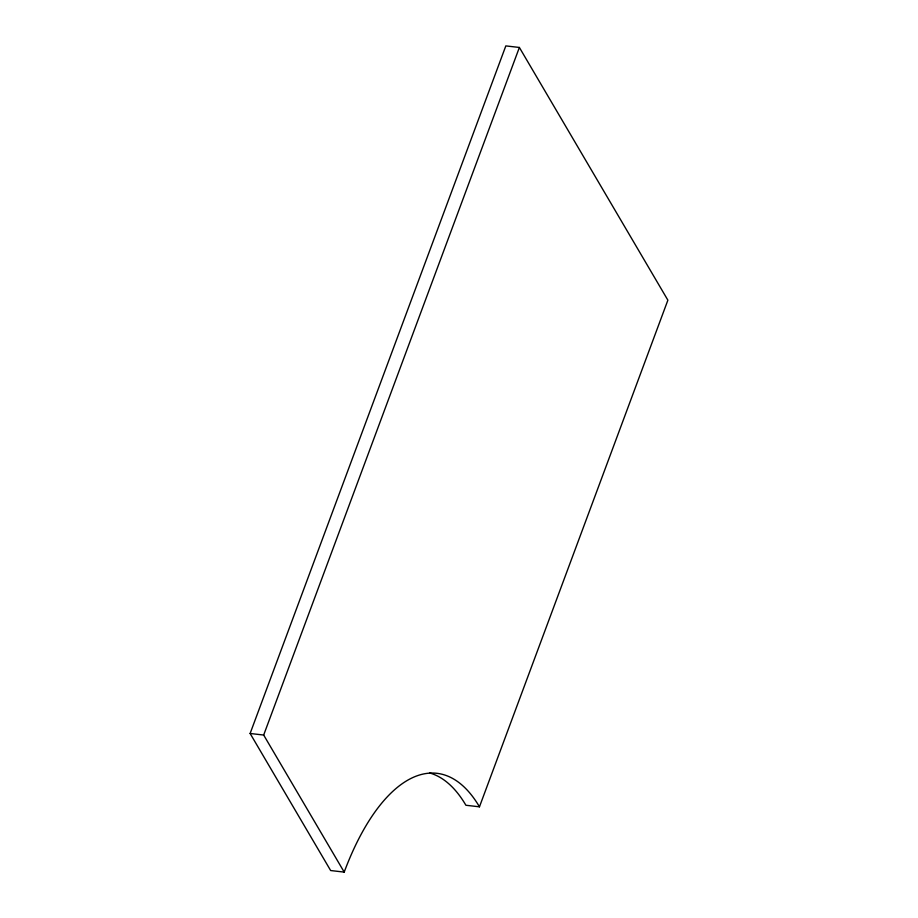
<?xml version="1.0" encoding="UTF-8"?>
<svg xmlns="http://www.w3.org/2000/svg" width="918" height="918" viewBox="0 0 918 918"><rect width="100%" height="100%" fill="white"/><g stroke="black" fill="none" stroke-linecap="round" stroke-linejoin="round"><path stroke-width="1.38" d="M250.121 733.482L505.829 45.9L519.381 47.461L667.879 300.175L479.46 806.819A215.902 93.005 -83.4 0 0 344.204 872.1L330.652 870.539L250.121 733.482L263.673 735.043L344.204 872.1M263.673 735.043L519.381 47.461M479.46 806.819L465.908 805.258A215.902 93.005 -83.4 0 0 429.567 772.933"/></g></svg>
